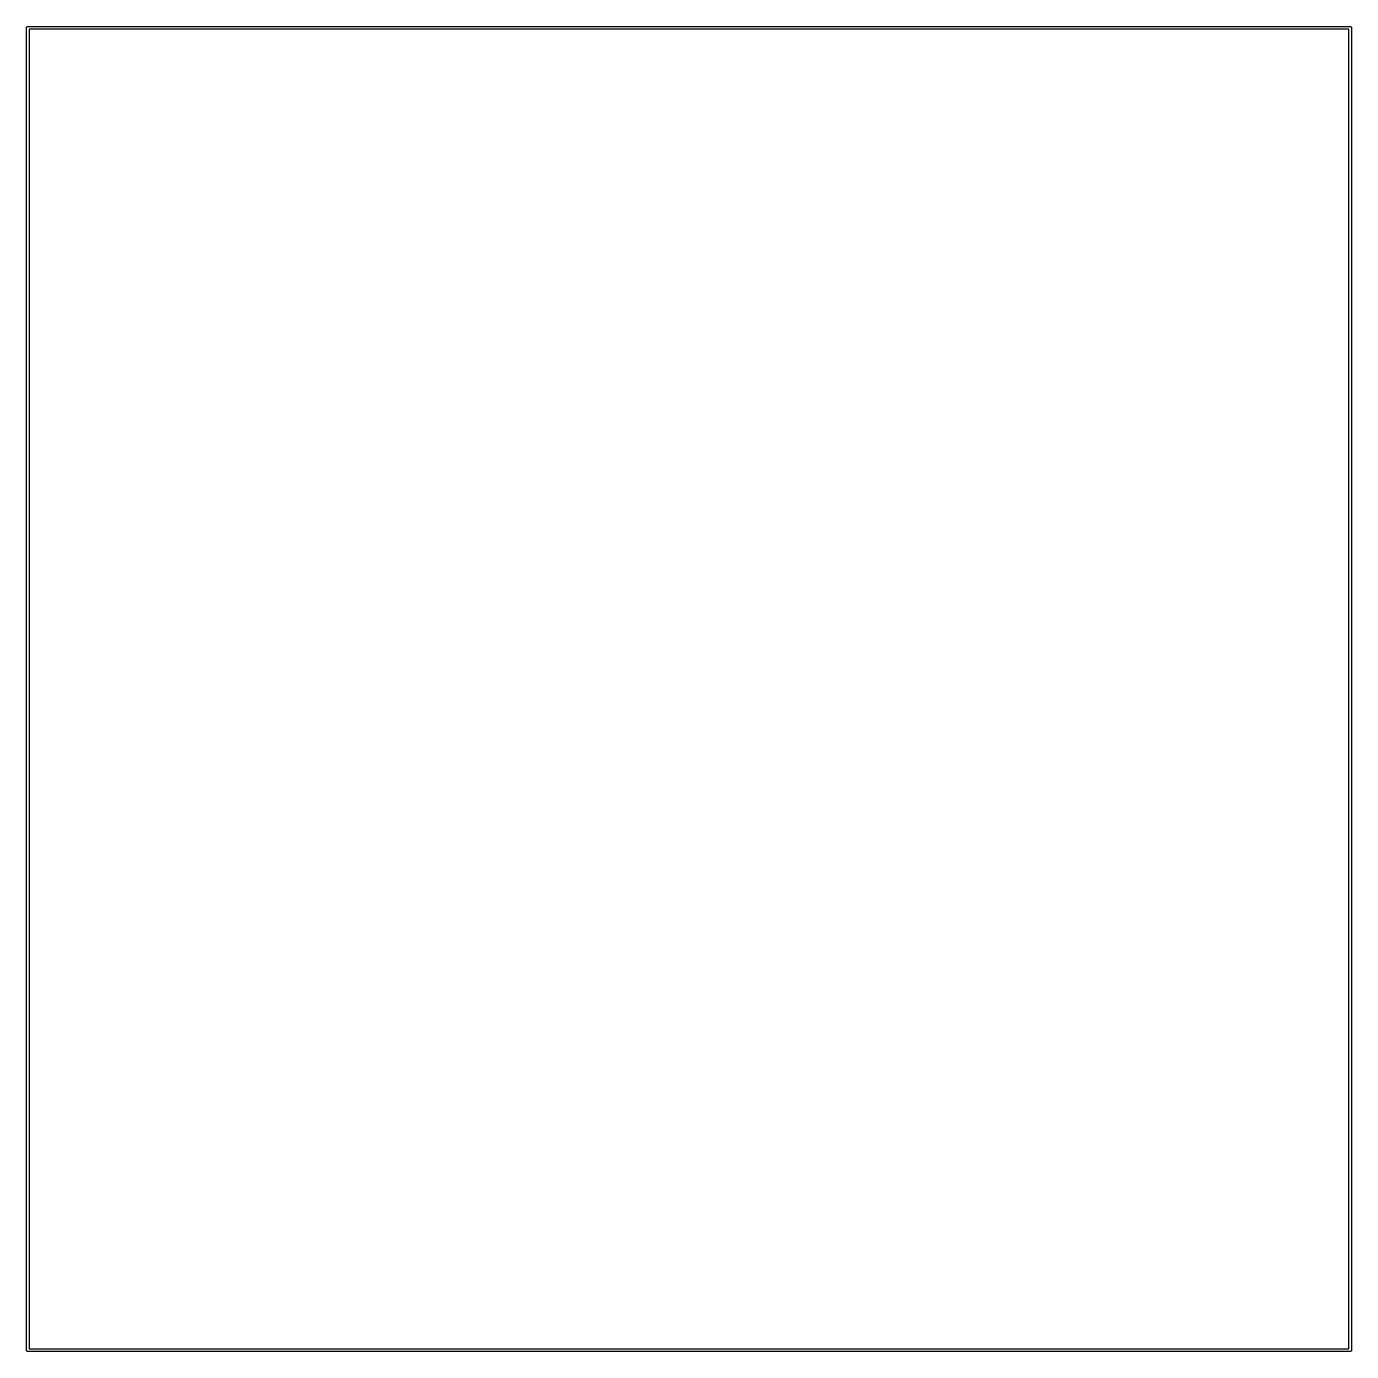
# Model space of a CAD drawing. Extents: x 127 to 177.1, y -111.8 to -61.7.
import ezdxf

# ---------------------------------------------------------------- set-up
doc = ezdxf.new("R2010")
doc.units = 0
doc.header["$MEASUREMENT"] = 0
doc.layers.add('BLACK', color=7, linetype='CONTINUOUS')

msp = doc.modelspace()

# ---------------------------------------------------------------- linework, layer by layer
at = {"layer": 'Black'}
for p, q in [((126.95, -61.76), (126.951, -61.7557)), ((126.95, -111.76), (126.95, -61.76)), ((126.951, -61.7513), (126.952, -61.7472)), ((126.951, -61.7557), (126.951, -61.7513)), ((126.952, -61.7472), (126.953, -61.7429)), ((126.953, -61.7429), (126.955, -61.7391)), ((126.955, -61.7391), (126.957, -61.735)), ((126.957, -61.735), (126.96, -61.7316)), ((126.96, -61.7316), (126.962, -61.7279)), ((126.962, -61.7279), (126.965, -61.725)), ((126.965, -61.725), (126.968, -61.7217)), ((126.968, -61.7217), (126.972, -61.7195)), ((126.972, -61.7195), (126.975, -61.7167)), ((126.975, -61.7167), (126.979, -61.7152)), ((126.979, -61.7152), (126.983, -61.713)), ((126.983, -61.713), (126.987, -61.7123)), ((126.987, -61.7123), (126.991, -61.7108)), ((126.991, -61.7108), (126.996, -61.7108)), ((126.996, -61.7108), (127, -61.71)), ((127, -61.71), (177, -61.71)), ((127.05, -61.81), (127.05, -111.71)), ((176.95, -61.81), (127.05, -61.81)), ((176.95, -111.71), (176.95, -61.81)), ((177, -61.71), (177.004, -61.7108)), ((177.004, -61.7108), (177.009, -61.7108)), ((177.009, -61.7108), (177.013, -61.7123)), ((177.013, -61.7123), (177.017, -61.713)), ((177.017, -61.713), (177.021, -61.7152)), ((177.021, -61.7152), (177.025, -61.7167)), ((177.025, -61.7167), (177.028, -61.7195)), ((177.028, -61.7195), (177.032, -61.7217)), ((177.032, -61.7217), (177.035, -61.725)), ((177.035, -61.725), (177.038, -61.7279)), ((177.038, -61.7279), (177.04, -61.7316)), ((177.04, -61.7316), (177.043, -61.735)), ((177.043, -61.735), (177.045, -61.7391)), ((177.045, -61.7391), (177.047, -61.7429)), ((177.047, -61.7429), (177.048, -61.7472)), ((177.048, -61.7472), (177.049, -61.7513)), ((177.049, -61.7513), (177.049, -61.7557)), ((177.049, -61.7557), (177.05, -61.76)), ((177.05, -61.76), (177.05, -111.76)), ((127.05, -111.71), (176.95, -111.71)), ((126.951, -111.764), (126.95, -111.76)), ((126.951, -111.769), (126.951, -111.764)), ((126.952, -111.773), (126.951, -111.769)), ((126.953, -111.777), (126.952, -111.773)), ((126.955, -111.781), (126.953, -111.777)), ((126.957, -111.785), (126.955, -111.781)), ((126.96, -111.788), (126.957, -111.785)), ((126.962, -111.792), (126.96, -111.788)), ((126.965, -111.795), (126.962, -111.792)), ((126.968, -111.798), (126.965, -111.795)), ((126.972, -111.8), (126.968, -111.798)), ((126.975, -111.803), (126.972, -111.8)), ((126.979, -111.805), (126.975, -111.803)), ((126.983, -111.807), (126.979, -111.805)), ((126.987, -111.808), (126.983, -111.807)), ((126.991, -111.809), (126.987, -111.808)), ((126.996, -111.809), (126.991, -111.809)), ((127, -111.81), (126.996, -111.809)), ((177, -111.81), (127, -111.81)), ((177.004, -111.809), (177, -111.81)), ((177.009, -111.809), (177.004, -111.809)), ((177.013, -111.808), (177.009, -111.809)), ((177.017, -111.807), (177.013, -111.808)), ((177.021, -111.805), (177.017, -111.807)), ((177.025, -111.803), (177.021, -111.805)), ((177.028, -111.8), (177.025, -111.803)), ((177.032, -111.798), (177.028, -111.8)), ((177.035, -111.795), (177.032, -111.798)), ((177.038, -111.792), (177.035, -111.795)), ((177.04, -111.788), (177.038, -111.792)), ((177.043, -111.785), (177.04, -111.788)), ((177.045, -111.781), (177.043, -111.785)), ((177.047, -111.777), (177.045, -111.781)), ((177.048, -111.773), (177.047, -111.777)), ((177.049, -111.769), (177.048, -111.773)), ((177.05, -111.76), (177.049, -111.764)), ((177.049, -111.764), (177.049, -111.769))]:
    msp.add_line(p, q, dxfattribs=at)

doc.saveas('drawing.dxf')
